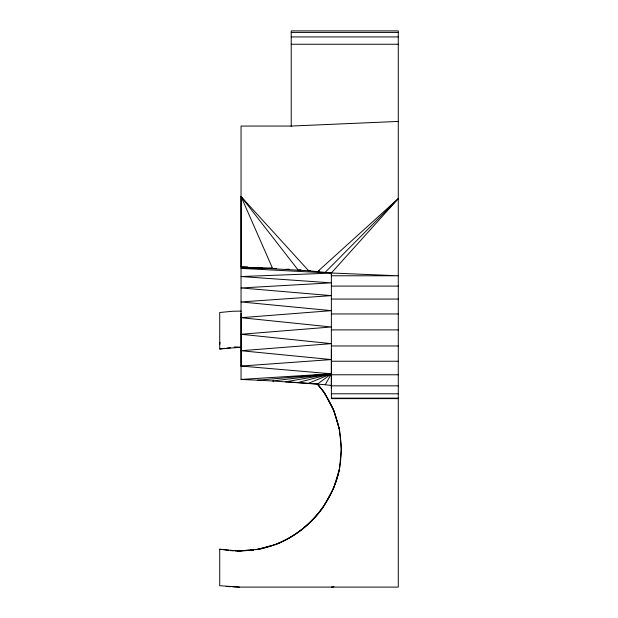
<?xml version="1.0" encoding="UTF-8"?>
<svg xmlns="http://www.w3.org/2000/svg" width="618" height="618" viewBox="0 0 618 618"><rect width="100%" height="100%" fill="white"/><g stroke="black" fill="none" stroke-linecap="round" stroke-linejoin="round"><path stroke-width="0.93" d="M261.383 380.387L241.043 379.429L241.043 313.256M310.545 270.452L308.652 270.769L241.043 266.976L241.043 196.516L308.652 270.769L331.364 273.001L398.278 275.775L331.372 275.775L331.364 273.001L398.278 198.594L317.691 271.518L319.514 270.908M331.372 388.228L331.372 349.556M339.452 429.216L333.658 410.097L324.257 392.476L317.026 383.647C337.582 406.675 344.906 439.591 339.321 469.634C332.09 503.554 307.239 532.5 274.809 544.782C294.207 537.482 311.14 524.296 323.121 507.386L333.658 488.089L339.452 468.977L341.406 449.093L339.452 429.216L333.658 410.097L324.257 392.476L317.057 383.554M219.722 344.55L220 342.38M339.452 468.977C331.418 509.495 297.42 542.704 256.679 549.626M317.691 383.979L331.372 373.805L272.638 380.966L325.253 384.72L331.372 373.805L241.043 366.065L241.043 126.057L291.225 126.057L398.278 121.429M325.253 272.268L398.278 198.594M308.652 383.23L331.372 373.805L241.043 379.429M273.905 545.037L259.475 549.132L237.799 551.094M298.146 382.48L331.372 373.805L257.613 380.201L273.867 381.036M255.728 549.726L273.898 545.022M286.149 381.723L331.372 373.805M331.372 587.1L333.967 586.76M241.29 311.093L232.801 311.248L219.722 312.499L219.722 348.969L225.145 348.297M226.96 348.073L230.576 347.633M219.722 348.969L241.507 347.2L234.199 347.185L241.7 347.563M300.997 269.757L298.146 270.02L241.043 196.516L272.638 268.506L276.493 268.405M248.158 550.476L239.599 551.132L219.722 549.224L219.722 585.694L239.367 587.1L398.278 587.1L398.278 30.9L291.225 30.9L291.225 126.435M250.066 550.329L253.867 550.035L235.134 550.955M241.043 366.065L331.372 359.576L241.043 350.715L331.372 343.647L241.043 334.268L331.372 326.992L241.043 317.691L331.372 310.653L241.043 301.947L331.372 295.628L241.043 287.965L331.372 282.851L241.043 276.547L331.372 273.102L241.043 268.374L271.789 267.903M286.149 269.263L289.031 269.116M257.613 267.741L262.403 267.694M291.225 32.422L398.278 32.422M291.225 36.925L398.278 36.925M291.225 44.249L398.278 44.249M241.043 266.976L247.764 266.968M331.372 286.088L398.278 286.088M331.372 299.066L398.278 299.066M331.372 313.959L398.278 313.959M331.372 329.904L398.278 329.904M331.372 345.972L398.278 345.972M331.372 361.229L398.278 361.229M331.372 374.778L398.278 374.778M331.372 385.848L398.278 385.848M331.372 393.79L398.278 393.79M331.372 398.139L398.278 398.139M398.278 398.641L331.372 398.641L331.372 272.669M226.242 586.474L230.931 586.698M232.808 586.791L239.367 587.1M285.269 381.669L318.409 384.048M325.253 384.72L331.364 385.462M219.722 549.224L228.768 550.337M230.576 550.561L233.295 550.893"/></g></svg>
